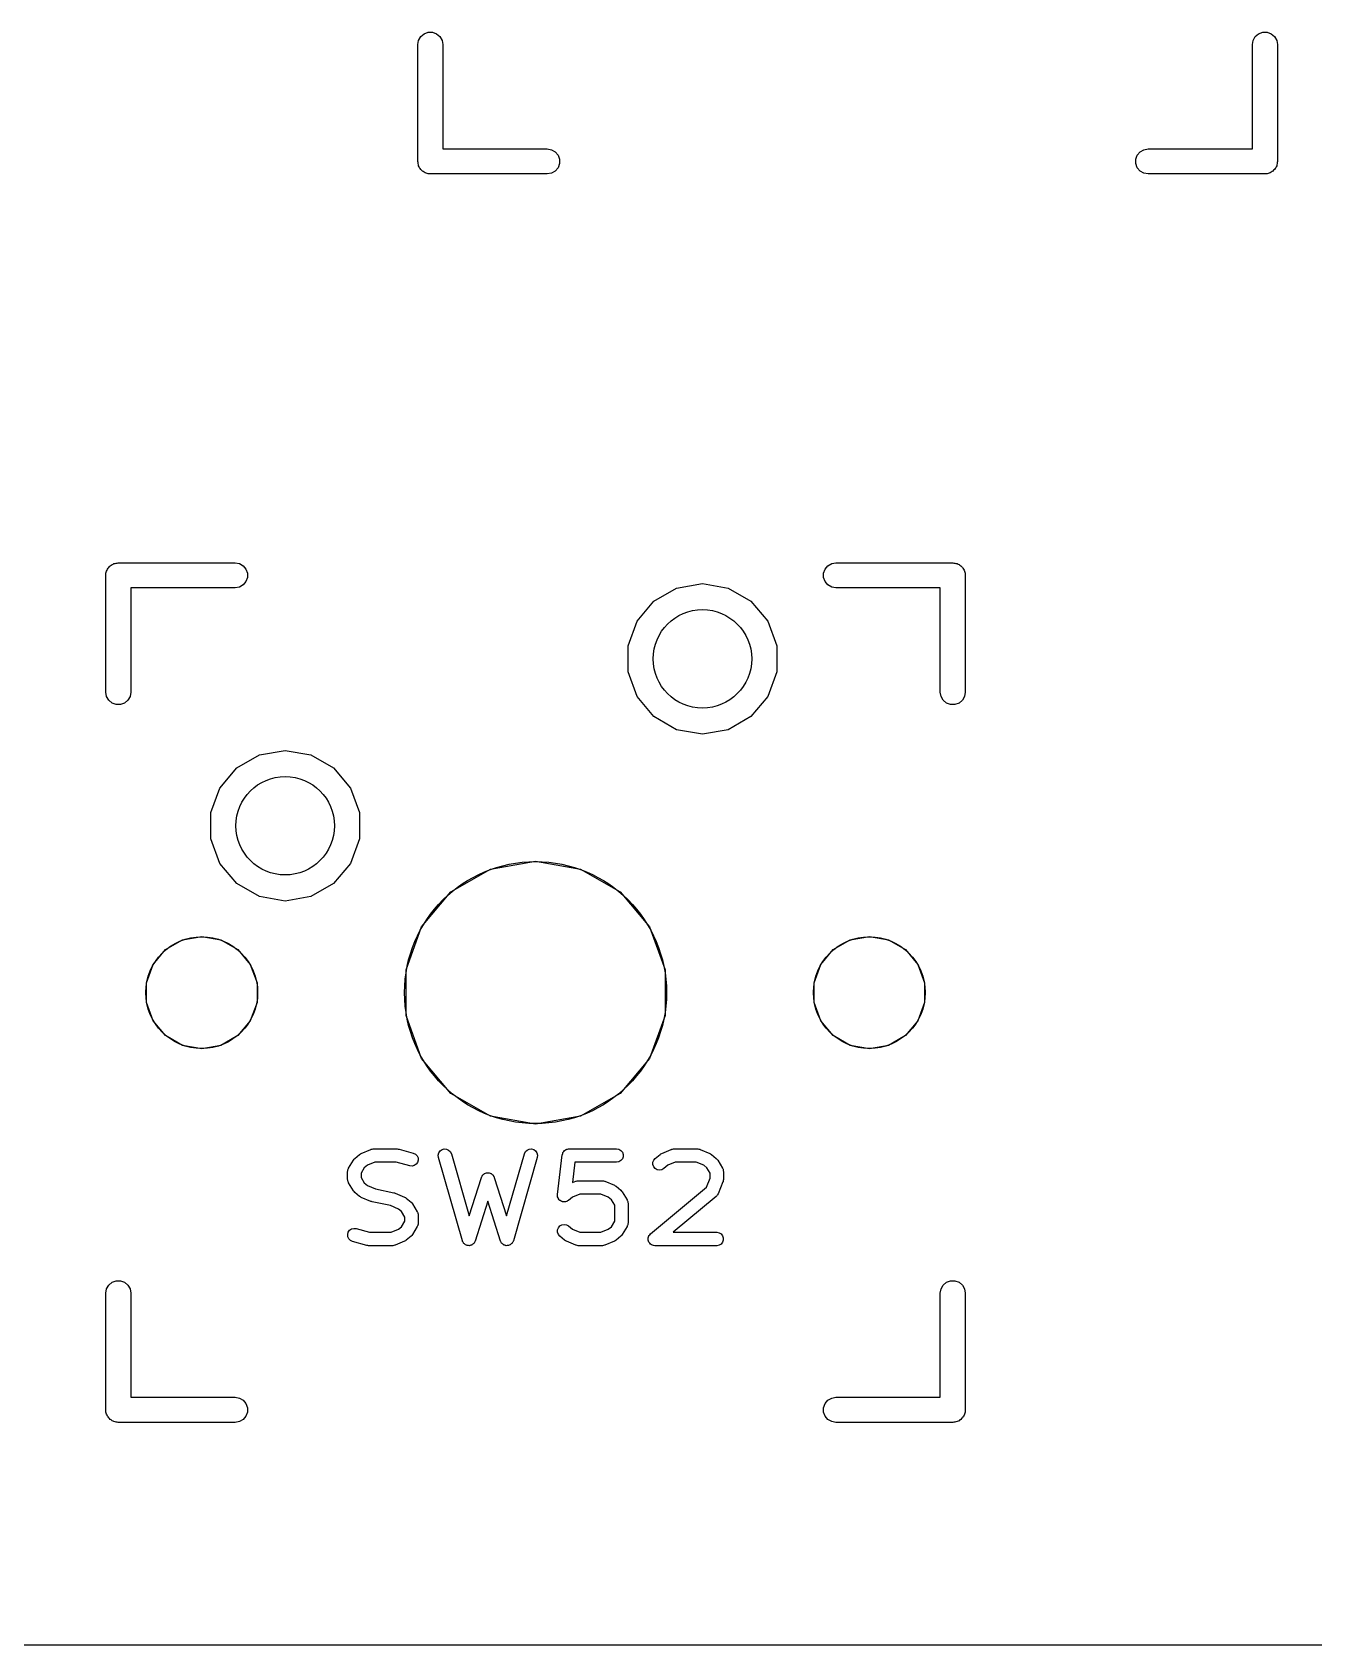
# Model space of a CAD drawing. Header units: millimetres. Extents: x 99 to 267, y 100 to 221.
# Drawn here: x 135.14 to 154.65, y 100.1 to 124.64 of the extents above; entities that cross this region are included whole.
import ezdxf

# ---------------------------------------------------------------- set-up
doc = ezdxf.new("R2010")
doc.units = ezdxf.units.MM
doc.layers.add('BLACK', color=7, linetype='Continuous')
doc.layers.add('PCB', color=4, linetype='Continuous')
doc.layers.get('0').off()

# ---------------------------------------------------------------- blocks, each defined once
blk = doc.blocks.new('PCB外形')
at = {"layer": 'BLACK'}
blk.add_line((36, -145.925), (202.925, -145.925), dxfattribs=at)
blk = doc.blocks.new('PCB詳細')
at = {"layer": 'BLACK'}
for p, q in [((77.221, -121.507), (77.2541, -121.45)), ((77.2541, -121.45), (77.3047, -121.407)), ((77.3047, -121.407), (77.3669, -121.384)), ((77.3669, -121.384), (77.4331, -121.384)), ((77.4331, -121.384), (77.4952, -121.407)), ((77.4952, -121.407), (77.5459, -121.45)), ((77.5459, -121.45), (77.579, -121.507)), ((89.921, -121.507), (89.9541, -121.45)), ((89.9541, -121.45), (90.0048, -121.407)), ((90.0048, -121.407), (90.0669, -121.384)), ((90.0669, -121.384), (90.1331, -121.384)), ((90.1331, -121.384), (90.1953, -121.407)), ((90.1953, -121.407), (90.2459, -121.45)), ((90.2459, -121.45), (90.279, -121.507)), ((77.2095, -121.572), (77.221, -121.507)), ((77.2095, -123.35), (77.2095, -121.572)), ((77.579, -121.507), (77.5905, -121.572)), ((77.5905, -121.572), (77.5905, -123.159)), ((89.9095, -121.572), (89.921, -121.507)), ((89.9095, -123.159), (89.9095, -121.572)), ((90.279, -121.507), (90.2905, -121.572)), ((90.2905, -121.572), (90.2905, -123.35)), ((77.5905, -123.159), (79.178, -123.159)), ((79.178, -123.159), (79.2432, -123.171)), ((79.2432, -123.171), (79.3005, -123.204)), ((88.1995, -123.204), (88.2568, -123.171)), ((88.2568, -123.171), (88.322, -123.159)), ((88.322, -123.159), (89.9095, -123.159)), ((77.2124, -123.366), (77.2095, -123.35)), ((77.2124, -123.383), (77.2124, -123.366)), ((77.2181, -123.399), (77.2124, -123.383)), ((77.221, -123.415), (77.2181, -123.399)), ((77.2293, -123.43), (77.221, -123.415)), ((77.235, -123.445), (77.2293, -123.43)), ((79.3005, -123.204), (79.343, -123.255)), ((79.343, -123.255), (79.3656, -123.317)), ((79.3656, -123.383), (79.343, -123.445)), ((79.3656, -123.317), (79.3656, -123.383)), ((88.1344, -123.317), (88.157, -123.255)), ((88.1344, -123.383), (88.1344, -123.317)), ((88.157, -123.445), (88.1344, -123.383)), ((88.157, -123.255), (88.1995, -123.204)), ((90.2707, -123.43), (90.265, -123.445)), ((90.279, -123.415), (90.2707, -123.43)), ((90.2819, -123.399), (90.279, -123.415)), ((90.2876, -123.383), (90.2819, -123.399)), ((90.2905, -123.35), (90.2876, -123.366)), ((90.2876, -123.366), (90.2876, -123.383)), ((77.2457, -123.458), (77.235, -123.445)), ((77.2541, -123.472), (77.2457, -123.458)), ((77.2668, -123.483), (77.2541, -123.472)), ((77.2775, -123.496), (77.2668, -123.483)), ((77.292, -123.504), (77.2775, -123.496)), ((77.3047, -123.515), (77.292, -123.504)), ((77.3204, -123.521), (77.3047, -123.515)), ((77.3348, -123.529), (77.3204, -123.521)), ((77.3513, -123.532), (77.3348, -123.529)), ((77.3669, -123.538), (77.3513, -123.532)), ((77.3836, -123.538), (77.3669, -123.538)), ((77.4, -123.54), (77.3836, -123.538)), ((79.178, -123.54), (77.4, -123.54)), ((79.2432, -123.529), (79.178, -123.54)), ((79.3005, -123.496), (79.2432, -123.529)), ((79.343, -123.445), (79.3005, -123.496)), ((88.1995, -123.496), (88.157, -123.445)), ((88.2568, -123.529), (88.1995, -123.496)), ((88.322, -123.54), (88.2568, -123.529)), ((90.1, -123.54), (88.322, -123.54)), ((90.1164, -123.538), (90.1, -123.54)), ((90.1331, -123.538), (90.1164, -123.538)), ((90.1487, -123.532), (90.1331, -123.538)), ((90.1652, -123.529), (90.1487, -123.532)), ((90.1796, -123.521), (90.1652, -123.529)), ((90.1953, -123.515), (90.1796, -123.521)), ((90.208, -123.504), (90.1953, -123.515)), ((90.2225, -123.496), (90.208, -123.504)), ((90.2332, -123.483), (90.2225, -123.496)), ((90.2459, -123.472), (90.2332, -123.483)), ((90.2543, -123.458), (90.2459, -123.472)), ((90.265, -123.445), (90.2543, -123.458)), ((72.471, -129.585), (72.4793, -129.57)), ((72.4793, -129.57), (72.485, -129.555)), ((72.485, -129.555), (72.4957, -129.542)), ((72.4957, -129.542), (72.5041, -129.528)), ((72.5041, -129.528), (72.5168, -129.517)), ((72.5168, -129.517), (72.5275, -129.504)), ((72.5275, -129.504), (72.542, -129.496)), ((72.542, -129.496), (72.5547, -129.485)), ((72.5547, -129.485), (72.5704, -129.479)), ((72.5704, -129.479), (72.5848, -129.471)), ((72.5848, -129.471), (72.6013, -129.468)), ((72.6013, -129.468), (72.6169, -129.462)), ((72.6169, -129.462), (72.6336, -129.462)), ((72.6336, -129.462), (72.65, -129.459)), ((72.65, -129.459), (74.428, -129.459)), ((74.428, -129.459), (74.4932, -129.471)), ((74.4932, -129.471), (74.5505, -129.504)), ((74.5505, -129.504), (74.593, -129.555)), ((74.593, -129.555), (74.6156, -129.617)), ((83.3844, -129.617), (83.407, -129.555)), ((83.407, -129.555), (83.4495, -129.504)), ((83.4495, -129.504), (83.5068, -129.471)), ((83.5068, -129.471), (83.572, -129.459)), ((83.572, -129.459), (85.35, -129.459)), ((85.35, -129.459), (85.3664, -129.462)), ((85.3664, -129.462), (85.3831, -129.462)), ((85.3831, -129.462), (85.3987, -129.468)), ((85.3987, -129.468), (85.4152, -129.471)), ((85.4152, -129.471), (85.4296, -129.479)), ((85.4296, -129.479), (85.4453, -129.485)), ((85.4453, -129.485), (85.458, -129.496)), ((85.458, -129.496), (85.4725, -129.504)), ((85.4725, -129.504), (85.4832, -129.517)), ((85.4832, -129.517), (85.4959, -129.528)), ((85.4959, -129.528), (85.5043, -129.542)), ((85.5043, -129.542), (85.515, -129.555)), ((85.515, -129.555), (85.5207, -129.57)), ((85.5207, -129.57), (85.529, -129.585)), ((72.4595, -129.65), (72.4624, -129.634)), ((72.4595, -131.428), (72.4595, -129.65)), ((72.4624, -129.617), (72.4681, -129.601)), ((72.4624, -129.634), (72.4624, -129.617)), ((72.4681, -129.601), (72.471, -129.585)), ((74.5505, -129.796), (74.4932, -129.829)), ((74.593, -129.745), (74.5505, -129.796)), ((74.6156, -129.683), (74.593, -129.745)), ((74.6156, -129.617), (74.6156, -129.683)), ((81.1476, -129.842), (81.54, -129.773)), ((81.54, -129.773), (81.9324, -129.842)), ((83.3844, -129.683), (83.3844, -129.617)), ((83.407, -129.745), (83.3844, -129.683)), ((83.4495, -129.796), (83.407, -129.745)), ((83.5068, -129.829), (83.4495, -129.796)), ((85.529, -129.585), (85.5319, -129.601)), ((85.5319, -129.601), (85.5376, -129.617)), ((85.5376, -129.617), (85.5376, -129.634)), ((85.5376, -129.634), (85.5405, -129.65)), ((85.5405, -129.65), (85.5405, -131.428)), ((74.428, -129.84), (72.8405, -129.84)), ((72.8405, -129.84), (72.8405, -131.428)), ((74.4932, -129.829), (74.428, -129.84)), ((80.5464, -130.346), (80.8025, -130.041)), ((80.8025, -130.041), (81.1476, -129.842)), ((81.9324, -129.842), (82.2775, -130.041)), ((82.2775, -130.041), (82.5336, -130.346)), ((83.572, -129.84), (83.5068, -129.829)), ((85.1595, -129.84), (83.572, -129.84)), ((85.1595, -131.428), (85.1595, -129.84)), ((80.4101, -130.721), (80.5464, -130.346)), ((82.5336, -130.346), (82.6699, -130.721)), ((80.4101, -131.119), (80.4101, -130.721)), ((82.6699, -130.721), (82.6699, -131.119)), ((80.5464, -131.494), (80.4101, -131.119)), ((82.6699, -131.119), (82.5336, -131.494)), ((72.471, -131.493), (72.4595, -131.428)), ((72.5041, -131.55), (72.471, -131.493)), ((72.829, -131.493), (72.7959, -131.55)), ((72.8405, -131.428), (72.829, -131.493)), ((80.8025, -131.799), (80.5464, -131.494)), ((82.5336, -131.494), (82.2775, -131.799)), ((85.171, -131.493), (85.1595, -131.428)), ((85.2041, -131.55), (85.171, -131.493)), ((85.529, -131.493), (85.4959, -131.55)), ((85.5405, -131.428), (85.529, -131.493)), ((72.5547, -131.593), (72.5041, -131.55)), ((72.6169, -131.616), (72.5547, -131.593)), ((72.6831, -131.616), (72.6169, -131.616)), ((72.7452, -131.593), (72.6831, -131.616)), ((72.7959, -131.55), (72.7452, -131.593)), ((85.2548, -131.593), (85.2041, -131.55)), ((85.3169, -131.616), (85.2548, -131.593)), ((85.3831, -131.616), (85.3169, -131.616)), ((85.4453, -131.593), (85.3831, -131.616)), ((85.4959, -131.55), (85.4453, -131.593)), ((81.1476, -131.998), (80.8025, -131.799)), ((81.54, -132.067), (81.1476, -131.998)), ((81.9324, -131.998), (81.54, -132.067)), ((82.2775, -131.799), (81.9324, -131.998)), ((74.4525, -132.581), (74.7976, -132.382)), ((74.7976, -132.382), (75.19, -132.313)), ((75.19, -132.313), (75.5824, -132.382)), ((75.5824, -132.382), (75.9275, -132.581)), ((74.1964, -132.886), (74.4525, -132.581)), ((75.9275, -132.581), (76.1836, -132.886)), ((74.0601, -133.261), (74.1964, -132.886)), ((76.1836, -132.886), (76.3199, -133.261)), ((74.0601, -133.659), (74.0601, -133.261)), ((76.3199, -133.261), (76.3199, -133.659)), ((74.1964, -134.034), (74.0601, -133.659)), ((76.3199, -133.659), (76.1836, -134.034)), ((74.4525, -134.339), (74.1964, -134.034)), ((76.1836, -134.034), (75.9275, -134.339)), ((77.7134, -134.467), (78.3154, -134.119)), ((78.3154, -134.119), (79, -133.998)), ((79, -133.998), (79.6846, -134.119)), ((79.6846, -134.119), (80.2865, -134.467)), ((74.7976, -134.538), (74.4525, -134.339)), ((75.9275, -134.339), (75.5824, -134.538)), ((77.2666, -134.999), (77.7134, -134.467)), ((80.2865, -134.467), (80.7334, -134.999)), ((75.19, -134.607), (74.7976, -134.538)), ((75.5824, -134.538), (75.19, -134.607)), ((73.371, -135.346), (73.6279, -135.197)), ((73.6279, -135.197), (73.92, -135.146)), ((73.92, -135.146), (74.2121, -135.197)), ((74.2121, -135.197), (74.469, -135.346)), ((77.0289, -135.652), (77.2666, -134.999)), ((80.7334, -134.999), (80.9711, -135.652)), ((83.531, -135.346), (83.7879, -135.197)), ((83.7879, -135.197), (84.08, -135.146)), ((84.08, -135.146), (84.3721, -135.197)), ((84.3721, -135.197), (84.629, -135.346)), ((73.1803, -135.573), (73.371, -135.346)), ((74.469, -135.346), (74.6597, -135.573)), ((83.3403, -135.573), (83.531, -135.346)), ((84.629, -135.346), (84.8197, -135.573)), ((73.0788, -135.852), (73.1803, -135.573)), ((74.6597, -135.573), (74.7612, -135.852)), ((77.0289, -136.348), (77.0289, -135.652)), ((80.9711, -135.652), (80.9711, -136.348)), ((83.2388, -135.852), (83.3403, -135.573)), ((84.8197, -135.573), (84.9212, -135.852)), ((73.0788, -136.148), (73.0788, -135.852)), ((74.7612, -135.852), (74.7612, -136.148)), ((83.2388, -136.148), (83.2388, -135.852)), ((84.9212, -135.852), (84.9212, -136.148)), ((73.1803, -136.427), (73.0788, -136.148)), ((74.7612, -136.148), (74.6597, -136.427)), ((83.3403, -136.427), (83.2388, -136.148)), ((84.9212, -136.148), (84.8197, -136.427)), ((73.371, -136.654), (73.1803, -136.427)), ((74.6597, -136.427), (74.469, -136.654)), ((77.2666, -137.001), (77.0289, -136.348)), ((80.9711, -136.348), (80.7334, -137.001)), ((83.531, -136.654), (83.3403, -136.427)), ((84.8197, -136.427), (84.629, -136.654)), ((73.6279, -136.803), (73.371, -136.654)), ((74.469, -136.654), (74.2121, -136.803)), ((83.7879, -136.803), (83.531, -136.654)), ((84.629, -136.654), (84.3721, -136.803)), ((73.92, -136.854), (73.6279, -136.803)), ((74.2121, -136.803), (73.92, -136.854)), ((84.08, -136.854), (83.7879, -136.803)), ((84.3721, -136.803), (84.08, -136.854)), ((77.7134, -137.533), (77.2666, -137.001)), ((80.7334, -137.001), (80.2865, -137.533)), ((78.3154, -137.881), (77.7134, -137.533)), ((80.2865, -137.533), (79.6846, -137.881)), ((79, -138.002), (78.3154, -137.881)), ((79.6846, -137.881), (79, -138.002)), ((76.3484, -138.446), (76.4935, -138.386)), ((76.4935, -138.386), (76.4958, -138.385)), ((76.4958, -138.385), (76.4978, -138.384)), ((76.4978, -138.384), (76.5129, -138.381)), ((76.5129, -138.381), (76.5279, -138.378)), ((76.5279, -138.378), (76.5303, -138.378)), ((76.5303, -138.378), (76.5326, -138.378)), ((76.5326, -138.378), (76.8954, -138.378)), ((76.8954, -138.378), (76.909, -138.38)), ((76.909, -138.38), (76.9226, -138.382)), ((76.9226, -138.382), (77.1403, -138.442)), ((77.5284, -138.438), (77.5481, -138.409)), ((77.5481, -138.409), (77.5767, -138.388)), ((77.5767, -138.388), (77.6106, -138.378)), ((77.6106, -138.378), (77.6458, -138.381)), ((77.6458, -138.381), (77.678, -138.395)), ((77.678, -138.395), (77.7034, -138.42)), ((78.8452, -138.42), (78.8705, -138.395)), ((78.8705, -138.395), (78.9028, -138.381)), ((78.9028, -138.381), (78.938, -138.378)), ((78.938, -138.378), (78.9719, -138.388)), ((78.9719, -138.388), (79.0004, -138.409)), ((79.0004, -138.409), (79.0202, -138.438)), ((79.4296, -138.417), (79.4385, -138.405)), ((79.4385, -138.405), (79.4409, -138.404)), ((79.4409, -138.404), (79.4427, -138.402)), ((79.4427, -138.402), (79.4556, -138.394)), ((79.4556, -138.394), (79.468, -138.386)), ((79.468, -138.386), (79.4708, -138.385)), ((79.4708, -138.385), (79.4733, -138.384)), ((79.4733, -138.384), (79.4879, -138.381)), ((79.4879, -138.381), (79.5024, -138.378)), ((79.5024, -138.378), (79.5052, -138.378)), ((79.5052, -138.378), (79.508, -138.378)), ((79.508, -138.378), (80.2337, -138.378)), ((80.2337, -138.378), (80.2685, -138.384)), ((80.2685, -138.384), (80.299, -138.402)), ((80.299, -138.402), (80.3217, -138.429)), ((80.9204, -138.446), (81.0655, -138.386)), ((81.0655, -138.386), (81.0678, -138.385)), ((81.0678, -138.385), (81.0698, -138.384)), ((81.0698, -138.384), (81.0849, -138.381)), ((81.0849, -138.381), (81.0999, -138.378)), ((81.0999, -138.378), (81.1023, -138.378)), ((81.1023, -138.378), (81.1046, -138.378)), ((81.1046, -138.378), (81.4674, -138.378)), ((81.4674, -138.378), (81.4697, -138.378)), ((81.4697, -138.378), (81.4721, -138.378)), ((81.4721, -138.378), (81.4871, -138.381)), ((81.4871, -138.381), (81.5022, -138.384)), ((81.5022, -138.384), (81.5042, -138.385)), ((81.5042, -138.385), (81.5065, -138.386)), ((81.5065, -138.386), (81.6516, -138.446)), ((76.1552, -138.669), (76.2277, -138.548)), ((76.2277, -138.548), (76.2388, -138.535)), ((76.2388, -138.535), (76.2498, -138.522)), ((76.2498, -138.522), (76.3224, -138.462)), ((76.3224, -138.462), (76.3356, -138.454)), ((76.3356, -138.454), (76.3484, -138.446)), ((76.4407, -138.628), (76.3931, -138.668)), ((76.5529, -138.581), (76.4407, -138.628)), ((76.8816, -138.581), (76.5529, -138.581)), ((77.0859, -138.638), (76.8816, -138.581)), ((77.1211, -138.641), (77.0859, -138.638)), ((77.1552, -138.632), (77.1211, -138.641)), ((77.1403, -138.442), (77.1722, -138.457)), ((77.1843, -138.612), (77.1552, -138.632)), ((77.1722, -138.457), (77.1969, -138.482)), ((77.2048, -138.584), (77.1843, -138.612)), ((77.1969, -138.482), (77.2115, -138.515)), ((77.2143, -138.55), (77.2048, -138.584)), ((77.2115, -138.515), (77.2143, -138.55)), ((77.5198, -138.472), (77.5284, -138.438)), ((77.5235, -138.507), (77.5198, -138.472)), ((77.8863, -139.777), (77.5235, -138.507)), ((77.7034, -138.42), (77.7188, -138.452)), ((77.7188, -138.452), (77.9895, -139.399)), ((78.5591, -139.399), (78.8297, -138.452)), ((79.0251, -138.507), (78.6623, -139.777)), ((78.8297, -138.452), (78.8452, -138.42)), ((79.0202, -138.438), (79.0288, -138.472)), ((79.0288, -138.472), (79.0251, -138.507)), ((79.3346, -139.072), (79.4071, -138.467)), ((79.4071, -138.467), (79.4079, -138.465)), ((79.4079, -138.462), (79.413, -138.448)), ((79.4079, -138.465), (79.4079, -138.462)), ((79.413, -138.448), (79.4173, -138.434)), ((79.4173, -138.434), (79.419, -138.431)), ((79.419, -138.431), (79.42, -138.429)), ((79.42, -138.429), (79.4296, -138.417)), ((79.5981, -138.581), (79.5609, -138.892)), ((80.2337, -138.581), (79.5981, -138.581)), ((80.2685, -138.575), (80.2337, -138.581)), ((80.299, -138.557), (80.2685, -138.575)), ((80.3217, -138.53), (80.299, -138.557)), ((80.3217, -138.429), (80.3338, -138.462)), ((80.3338, -138.497), (80.3217, -138.53)), ((80.3338, -138.462), (80.3338, -138.497)), ((80.7867, -138.618), (80.7869, -138.582)), ((80.7987, -138.651), (80.7867, -138.618)), ((80.7869, -138.582), (80.799, -138.549)), ((80.8213, -138.678), (80.7987, -138.651)), ((80.799, -138.549), (80.8218, -138.522)), ((80.8218, -138.522), (80.8944, -138.462)), ((80.8944, -138.462), (80.9076, -138.454)), ((80.9076, -138.454), (80.9204, -138.446)), ((81.0127, -138.628), (80.9519, -138.679)), ((81.1249, -138.581), (81.0127, -138.628)), ((81.4471, -138.581), (81.1249, -138.581)), ((81.5593, -138.628), (81.4471, -138.581)), ((81.6069, -138.668), (81.5593, -138.628)), ((81.6516, -138.446), (81.6644, -138.454)), ((81.6644, -138.454), (81.6776, -138.462)), ((81.6776, -138.462), (81.7502, -138.522)), ((81.7502, -138.522), (81.7611, -138.535)), ((81.7611, -138.535), (81.7723, -138.548)), ((81.7723, -138.548), (81.8448, -138.669)), ((76.1407, -138.721), (76.1424, -138.712)), ((76.1407, -138.842), (76.1407, -138.721)), ((76.1424, -138.852), (76.1407, -138.842)), ((76.1424, -138.712), (76.1425, -138.702)), ((76.1425, -138.862), (76.1424, -138.852)), ((76.1425, -138.702), (76.1454, -138.695)), ((76.1454, -138.869), (76.1425, -138.862)), ((76.1454, -138.695), (76.1468, -138.687)), ((76.1468, -138.877), (76.1454, -138.869)), ((76.1468, -138.687), (76.1517, -138.678)), ((76.1517, -138.886), (76.1468, -138.877)), ((76.1517, -138.678), (76.1552, -138.669)), ((76.1552, -138.895), (76.1517, -138.886)), ((76.2277, -139.016), (76.1552, -138.895)), ((76.3931, -138.668), (76.3439, -138.75)), ((76.3439, -138.75), (76.3439, -138.814)), ((76.3439, -138.814), (76.3931, -138.896)), ((76.3931, -138.896), (76.4407, -138.936)), ((77.9895, -139.399), (78.1775, -138.811)), ((78.1775, -138.811), (78.1794, -138.808)), ((78.1794, -138.808), (78.1803, -138.804)), ((78.1803, -138.804), (78.1876, -138.792)), ((78.1876, -138.792), (78.1939, -138.78)), ((78.1939, -138.78), (78.1969, -138.777)), ((78.1969, -138.777), (78.1991, -138.774)), ((78.1991, -138.774), (78.2099, -138.766)), ((78.2099, -138.766), (78.2201, -138.756)), ((78.2201, -138.756), (78.2238, -138.755)), ((78.2238, -138.755), (78.227, -138.752)), ((78.227, -138.752), (78.24, -138.748)), ((78.24, -138.748), (78.2527, -138.743)), ((78.2527, -138.743), (78.2568, -138.743)), ((78.2568, -138.743), (78.2606, -138.742)), ((78.2606, -138.742), (78.2743, -138.742)), ((78.2743, -138.742), (78.288, -138.742)), ((78.288, -138.742), (78.2918, -138.743)), ((78.2918, -138.743), (78.2959, -138.743)), ((78.2959, -138.743), (78.3085, -138.748)), ((78.3085, -138.748), (78.3216, -138.752)), ((78.3216, -138.752), (78.3248, -138.755)), ((78.3248, -138.755), (78.3285, -138.756)), ((78.3285, -138.756), (78.3387, -138.766)), ((78.3387, -138.766), (78.3495, -138.774)), ((78.3495, -138.774), (78.3516, -138.777)), ((78.3516, -138.777), (78.3546, -138.78)), ((78.3546, -138.78), (78.361, -138.792)), ((78.361, -138.792), (78.3683, -138.804)), ((78.3683, -138.804), (78.3692, -138.808)), ((78.3692, -138.808), (78.3711, -138.811)), ((78.3711, -138.811), (78.5591, -139.399)), ((79.5609, -138.892), (79.6141, -138.87)), ((79.6141, -138.87), (79.6164, -138.869)), ((79.6164, -138.869), (79.6184, -138.868)), ((79.6184, -138.868), (79.6335, -138.865)), ((79.6335, -138.865), (79.6485, -138.862)), ((79.6485, -138.862), (79.6508, -138.862)), ((79.6508, -138.862), (79.6531, -138.862)), ((79.6531, -138.862), (80.016, -138.862)), ((80.016, -138.862), (80.0183, -138.862)), ((80.0183, -138.862), (80.0206, -138.862)), ((80.0206, -138.862), (80.0356, -138.865)), ((80.0356, -138.865), (80.0507, -138.868)), ((80.0507, -138.868), (80.0528, -138.869)), ((80.0528, -138.869), (80.0551, -138.87)), ((80.0551, -138.87), (80.2002, -138.93)), ((80.8518, -138.696), (80.8213, -138.678)), ((80.8865, -138.702), (80.8518, -138.696)), ((80.9213, -138.696), (80.8865, -138.702)), ((80.9519, -138.679), (80.9213, -138.696)), ((81.6004, -138.962), (81.6561, -138.823)), ((81.6561, -138.75), (81.6069, -138.668)), ((81.6561, -138.823), (81.6561, -138.75)), ((81.852, -138.88), (81.7795, -139.062)), ((81.8448, -138.669), (81.8483, -138.678)), ((81.8483, -138.678), (81.8532, -138.687)), ((81.8524, -138.879), (81.852, -138.88)), ((81.8532, -138.877), (81.8524, -138.879)), ((81.8532, -138.687), (81.8546, -138.695)), ((81.856, -138.861), (81.8532, -138.877)), ((81.8546, -138.695), (81.8575, -138.702)), ((81.8593, -138.846), (81.856, -138.861)), ((81.8575, -138.702), (81.8576, -138.712)), ((81.8576, -138.712), (81.8593, -138.721)), ((81.8593, -138.842), (81.859, -138.844)), ((81.859, -138.844), (81.8593, -138.846)), ((81.8593, -138.721), (81.8593, -138.842)), ((76.2389, -139.028), (76.2277, -139.016)), ((76.2498, -139.041), (76.2389, -139.028)), ((76.3224, -139.102), (76.2498, -139.041)), ((76.3356, -139.109), (76.3224, -139.102)), ((76.3484, -139.118), (76.3356, -139.109)), ((76.4935, -139.178), (76.3484, -139.118)), ((76.4407, -138.936), (76.5627, -138.987)), ((76.5627, -138.987), (76.8436, -139.045)), ((76.8436, -139.045), (76.8525, -139.049)), ((76.8525, -139.049), (76.8619, -139.051)), ((76.8619, -139.051), (77.0071, -139.111)), ((77.0071, -139.111), (77.0199, -139.12)), ((77.0199, -139.12), (77.033, -139.127)), ((77.033, -139.127), (77.1056, -139.188)), ((79.3354, -139.087), (79.3346, -139.072)), ((79.3353, -139.102), (79.3354, -139.087)), ((79.3363, -139.104), (79.3353, -139.102)), ((79.3365, -139.107), (79.3363, -139.104)), ((79.3423, -139.121), (79.3365, -139.107)), ((79.3473, -139.135), (79.3423, -139.121)), ((79.3492, -139.137), (79.3473, -139.135)), ((79.3504, -139.14), (79.3492, -139.137)), ((79.3604, -139.151), (79.3504, -139.14)), ((79.5613, -139.112), (79.5005, -139.162)), ((79.6735, -139.065), (79.5613, -139.112)), ((79.9957, -139.065), (79.6735, -139.065)), ((80.1079, -139.112), (79.9957, -139.065)), ((80.1554, -139.151), (80.1079, -139.112)), ((80.2002, -138.93), (80.213, -138.938)), ((80.213, -138.938), (80.2262, -138.946)), ((80.2262, -138.946), (80.2988, -139.006)), ((80.2988, -139.006), (80.3097, -139.019)), ((80.3097, -139.019), (80.3208, -139.032)), ((80.3208, -139.032), (80.3934, -139.153)), ((80.7492, -139.671), (81.6004, -138.962)), ((81.7502, -139.102), (81.0949, -139.648)), ((81.755, -139.096), (81.7502, -139.102)), ((81.7609, -139.092), (81.755, -139.096)), ((81.7663, -139.083), (81.7609, -139.092)), ((81.773, -139.075), (81.7663, -139.083)), ((81.7755, -139.068), (81.773, -139.075)), ((81.7795, -139.062), (81.7755, -139.068)), ((76.5029, -139.18), (76.4935, -139.178)), ((76.5118, -139.184), (76.5029, -139.18)), ((76.7927, -139.242), (76.5118, -139.184)), ((76.9148, -139.293), (76.7927, -139.242)), ((76.9623, -139.333), (76.9148, -139.293)), ((77.0115, -139.415), (76.9623, -139.333)), ((77.1056, -139.188), (77.1166, -139.201)), ((77.1166, -139.201), (77.1277, -139.213)), ((77.1277, -139.213), (77.2003, -139.334)), ((77.2003, -139.334), (77.2037, -139.343)), ((77.2037, -139.343), (77.2086, -139.352)), ((77.2086, -139.352), (77.21, -139.36)), ((77.21, -139.36), (77.2129, -139.367)), ((77.2129, -139.367), (77.2131, -139.377)), ((77.2131, -139.377), (77.2147, -139.387)), ((77.2147, -139.387), (77.2147, -139.508)), ((78.2743, -139.176), (78.0808, -139.78)), ((78.4678, -139.78), (78.2743, -139.176)), ((79.3699, -139.162), (79.3604, -139.151)), ((79.3725, -139.163), (79.3699, -139.162)), ((79.3745, -139.166), (79.3725, -139.163)), ((79.3876, -139.172), (79.3745, -139.166)), ((79.4004, -139.18), (79.3876, -139.172)), ((79.4033, -139.18), (79.4004, -139.18)), ((79.406, -139.182), (79.4033, -139.18)), ((79.4206, -139.183), (79.406, -139.182)), ((79.4351, -139.186), (79.4206, -139.183)), ((79.438, -139.185), (79.4351, -139.186)), ((79.441, -139.186), (79.438, -139.185)), ((79.4553, -139.182), (79.441, -139.186)), ((79.4699, -139.18), (79.4553, -139.182)), ((79.4725, -139.178), (79.4699, -139.18)), ((79.4754, -139.178), (79.4725, -139.178)), ((79.4877, -139.17), (79.4754, -139.178)), ((79.5005, -139.162), (79.4877, -139.17)), ((80.2047, -139.233), (80.1554, -139.151)), ((80.2047, -139.479), (80.2047, -139.233)), ((80.3934, -139.153), (80.3969, -139.162)), ((80.3969, -139.162), (80.4018, -139.17)), ((80.4018, -139.17), (80.4032, -139.178)), ((80.4032, -139.178), (80.406, -139.186)), ((80.406, -139.186), (80.4062, -139.196)), ((80.4062, -139.196), (80.4079, -139.205)), ((80.4079, -139.205), (80.4079, -139.508)), ((76.1506, -139.645), (76.1711, -139.617)), ((76.1711, -139.617), (76.2002, -139.597)), ((76.2002, -139.597), (76.2344, -139.588)), ((76.2344, -139.588), (76.2695, -139.591)), ((76.2695, -139.591), (76.4738, -139.648)), ((76.8025, -139.648), (76.9148, -139.601)), ((76.9148, -139.601), (76.9623, -139.562)), ((76.9623, -139.562), (77.0115, -139.479)), ((77.0115, -139.479), (77.0115, -139.415)), ((77.2003, -139.56), (77.1277, -139.681)), ((77.2037, -139.551), (77.2003, -139.56)), ((77.2086, -139.542), (77.2037, -139.551)), ((77.21, -139.534), (77.2086, -139.542)), ((77.2129, -139.527), (77.21, -139.534)), ((77.2131, -139.517), (77.2129, -139.527)), ((77.2147, -139.508), (77.2131, -139.517)), ((79.3353, -139.611), (79.3473, -139.578)), ((79.3354, -139.647), (79.3353, -139.611)), ((79.3473, -139.578), (79.3699, -139.551)), ((79.3699, -139.551), (79.4004, -139.533)), ((79.4004, -139.533), (79.4351, -139.527)), ((79.4351, -139.527), (79.4699, -139.533)), ((79.4699, -139.533), (79.5005, -139.551)), ((79.5005, -139.551), (79.5612, -139.601)), ((79.5612, -139.601), (79.6735, -139.648)), ((79.9957, -139.648), (80.1079, -139.601)), ((80.1079, -139.601), (80.1554, -139.562)), ((80.1554, -139.562), (80.2047, -139.479)), ((80.3934, -139.56), (80.3208, -139.681)), ((80.3969, -139.551), (80.3934, -139.56)), ((80.4018, -139.542), (80.3969, -139.551)), ((80.4032, -139.534), (80.4018, -139.542)), ((80.406, -139.527), (80.4032, -139.534)), ((80.4062, -139.517), (80.406, -139.527)), ((80.4079, -139.508), (80.4062, -139.517)), ((76.1412, -139.679), (76.1506, -139.645)), ((76.1439, -139.714), (76.1412, -139.679)), ((76.1585, -139.747), (76.1439, -139.714)), ((76.1833, -139.772), (76.1585, -139.747)), ((76.2151, -139.787), (76.1833, -139.772)), ((76.4328, -139.847), (76.2151, -139.787)), ((76.4465, -139.849), (76.4328, -139.847)), ((76.46, -139.851), (76.4465, -139.849)), ((76.8229, -139.851), (76.46, -139.851)), ((76.4738, -139.648), (76.8025, -139.648)), ((76.8252, -139.851), (76.8229, -139.851)), ((76.8275, -139.851), (76.8252, -139.851)), ((76.8425, -139.848), (76.8275, -139.851)), ((76.8576, -139.845), (76.8425, -139.848)), ((76.8596, -139.844), (76.8576, -139.845)), ((76.8619, -139.843), (76.8596, -139.844)), ((77.0071, -139.783), (76.8619, -139.843)), ((77.0199, -139.775), (77.0071, -139.783)), ((77.033, -139.767), (77.0199, -139.775)), ((77.1056, -139.707), (77.033, -139.767)), ((77.1166, -139.694), (77.1056, -139.707)), ((77.1277, -139.681), (77.1166, -139.694)), ((77.8888, -139.783), (77.8863, -139.777)), ((77.89, -139.788), (77.8888, -139.783)), ((77.8964, -139.798), (77.89, -139.788)), ((77.9017, -139.809), (77.8964, -139.798)), ((77.9058, -139.813), (77.9017, -139.809)), ((77.9088, -139.818), (77.9058, -139.813)), ((77.9184, -139.825), (77.9088, -139.818)), ((77.9271, -139.834), (77.9184, -139.825)), ((77.9322, -139.836), (77.9271, -139.834)), ((77.9367, -139.839), (77.9322, -139.836)), ((77.9483, -139.843), (77.9367, -139.839)), ((77.9593, -139.848), (77.9483, -139.843)), ((77.9649, -139.848), (77.9593, -139.848)), ((77.9703, -139.85), (77.9649, -139.848)), ((77.9824, -139.85), (77.9703, -139.85)), ((77.9945, -139.851), (77.9824, -139.85)), ((77.9999, -139.849), (77.9945, -139.851)), ((78.0056, -139.849), (77.9999, -139.849)), ((78.0168, -139.844), (78.0056, -139.849)), ((78.0285, -139.841), (78.0168, -139.844)), ((78.033, -139.838), (78.0285, -139.841)), ((78.0382, -139.835), (78.033, -139.838)), ((78.0472, -139.827), (78.0382, -139.835)), ((78.057, -139.82), (78.0472, -139.827)), ((78.0602, -139.816), (78.057, -139.82)), ((78.0643, -139.812), (78.0602, -139.816)), ((78.07, -139.801), (78.0643, -139.812)), ((78.0768, -139.791), (78.07, -139.801)), ((78.0781, -139.785), (78.0768, -139.791)), ((78.0808, -139.78), (78.0781, -139.785)), ((78.4704, -139.785), (78.4678, -139.78)), ((78.4718, -139.791), (78.4704, -139.785)), ((78.4786, -139.801), (78.4718, -139.791)), ((78.4842, -139.812), (78.4786, -139.801)), ((78.4884, -139.816), (78.4842, -139.812)), ((78.4916, -139.82), (78.4884, -139.816)), ((78.5014, -139.827), (78.4916, -139.82)), ((78.5103, -139.835), (78.5014, -139.827)), ((78.5156, -139.838), (78.5103, -139.835)), ((78.5201, -139.841), (78.5156, -139.838)), ((78.5318, -139.844), (78.5201, -139.841)), ((78.543, -139.849), (78.5318, -139.844)), ((78.5486, -139.849), (78.543, -139.849)), ((78.554, -139.851), (78.5486, -139.849)), ((78.5661, -139.85), (78.554, -139.851)), ((78.5783, -139.85), (78.5661, -139.85)), ((78.5836, -139.848), (78.5783, -139.85)), ((78.5892, -139.848), (78.5836, -139.848)), ((78.6003, -139.843), (78.5892, -139.848)), ((78.6119, -139.839), (78.6003, -139.843)), ((78.6163, -139.836), (78.6119, -139.839)), ((78.6215, -139.834), (78.6163, -139.836)), ((78.6302, -139.825), (78.6215, -139.834)), ((78.6398, -139.818), (78.6302, -139.825)), ((78.6428, -139.813), (78.6398, -139.818)), ((78.6468, -139.809), (78.6428, -139.813)), ((78.6521, -139.798), (78.6468, -139.809)), ((78.6586, -139.788), (78.6521, -139.798)), ((78.6598, -139.783), (78.6586, -139.788)), ((78.6623, -139.777), (78.6598, -139.783)), ((79.3476, -139.68), (79.3354, -139.647)), ((79.3704, -139.707), (79.3476, -139.68)), ((79.443, -139.767), (79.3704, -139.707)), ((79.4561, -139.775), (79.443, -139.767)), ((79.4689, -139.783), (79.4561, -139.775)), ((79.6141, -139.843), (79.4689, -139.783)), ((79.6164, -139.844), (79.6141, -139.843)), ((79.6184, -139.845), (79.6164, -139.844)), ((79.6335, -139.848), (79.6184, -139.845)), ((79.6485, -139.851), (79.6335, -139.848)), ((79.6508, -139.851), (79.6485, -139.851)), ((79.6531, -139.851), (79.6508, -139.851)), ((80.016, -139.851), (79.6531, -139.851)), ((79.6735, -139.648), (79.9957, -139.648)), ((80.0183, -139.851), (80.016, -139.851)), ((80.0206, -139.851), (80.0183, -139.851)), ((80.0356, -139.848), (80.0206, -139.851)), ((80.0507, -139.845), (80.0356, -139.848)), ((80.0528, -139.844), (80.0507, -139.845)), ((80.0551, -139.843), (80.0528, -139.844)), ((80.2002, -139.783), (80.0551, -139.843)), ((80.213, -139.775), (80.2002, -139.783)), ((80.2262, -139.767), (80.213, -139.775)), ((80.2988, -139.707), (80.2262, -139.767)), ((80.3097, -139.694), (80.2988, -139.707)), ((80.3208, -139.681), (80.3097, -139.694)), ((80.7142, -139.749), (80.7142, -139.732)), ((80.7142, -139.732), (80.7143, -139.732)), ((80.7142, -139.767), (80.7142, -139.749)), ((80.7202, -139.784), (80.7142, -139.767)), ((80.7142, -139.767), (80.7142, -139.767)), ((80.7142, -139.767), (80.7142, -139.767)), ((80.7143, -139.732), (80.7203, -139.715)), ((80.7143, -139.732), (80.7143, -139.732)), ((80.7261, -139.8), (80.7202, -139.784)), ((80.7203, -139.715), (80.7263, -139.699)), ((80.7262, -139.8), (80.7261, -139.8)), ((80.7263, -139.8), (80.7262, -139.8)), ((80.7263, -139.699), (80.7264, -139.699)), ((80.7376, -139.814), (80.7263, -139.8)), ((80.7264, -139.699), (80.7265, -139.698)), ((80.7265, -139.698), (80.7378, -139.685)), ((80.7487, -139.827), (80.7376, -139.814)), ((80.7378, -139.685), (80.749, -139.672)), ((80.7489, -139.827), (80.7487, -139.827)), ((80.749, -139.827), (80.7489, -139.827)), ((80.749, -139.672), (80.7491, -139.672)), ((80.7642, -139.836), (80.749, -139.827)), ((80.7491, -139.672), (80.7492, -139.671)), ((80.7792, -139.845), (80.7642, -139.836)), ((80.7794, -139.845), (80.7792, -139.845)), ((80.7795, -139.845), (80.7794, -139.845)), ((80.7969, -139.848), (80.7795, -139.845)), ((80.8139, -139.851), (80.7969, -139.848)), ((80.8141, -139.851), (80.8139, -139.851)), ((80.8143, -139.851), (80.8141, -139.851)), ((81.7577, -139.851), (80.8143, -139.851)), ((81.0949, -139.648), (81.7577, -139.648)), ((81.7577, -139.648), (81.7925, -139.654)), ((81.7925, -139.845), (81.7577, -139.851)), ((81.7925, -139.654), (81.823, -139.672)), ((81.823, -139.827), (81.7925, -139.845)), ((81.823, -139.672), (81.8457, -139.699)), ((81.8457, -139.8), (81.823, -139.827)), ((81.8457, -139.699), (81.8578, -139.732)), ((81.8578, -139.767), (81.8457, -139.8)), ((81.8578, -139.732), (81.8578, -139.767)), ((72.4595, -140.572), (72.471, -140.507)), ((72.4595, -142.35), (72.4595, -140.572)), ((72.471, -140.507), (72.5041, -140.45)), ((72.5041, -140.45), (72.5547, -140.407)), ((72.5547, -140.407), (72.6169, -140.384)), ((72.6169, -140.384), (72.6831, -140.384)), ((72.6831, -140.384), (72.7452, -140.407)), ((72.7452, -140.407), (72.7959, -140.45)), ((72.7959, -140.45), (72.829, -140.507)), ((72.829, -140.507), (72.8405, -140.572)), ((72.8405, -140.572), (72.8405, -142.159)), ((85.1595, -140.572), (85.171, -140.507)), ((85.1595, -142.159), (85.1595, -140.572)), ((85.171, -140.507), (85.2041, -140.45)), ((85.2041, -140.45), (85.2548, -140.407)), ((85.2548, -140.407), (85.3169, -140.384)), ((85.3169, -140.384), (85.3831, -140.384)), ((85.3831, -140.384), (85.4453, -140.407)), ((85.4453, -140.407), (85.4959, -140.45)), ((85.4959, -140.45), (85.529, -140.507)), ((85.529, -140.507), (85.5405, -140.572)), ((85.5405, -140.572), (85.5405, -142.35)), ((72.8405, -142.159), (74.428, -142.159)), ((74.428, -142.159), (74.4932, -142.171)), ((74.4932, -142.171), (74.5505, -142.204)), ((74.5505, -142.204), (74.593, -142.255)), ((74.593, -142.255), (74.6156, -142.317)), ((74.6156, -142.317), (74.6156, -142.383)), ((83.3844, -142.317), (83.407, -142.255)), ((83.3844, -142.383), (83.3844, -142.317)), ((83.407, -142.255), (83.4495, -142.204)), ((83.4495, -142.204), (83.5068, -142.171)), ((83.5068, -142.171), (83.572, -142.159)), ((83.572, -142.159), (85.1595, -142.159)), ((72.4624, -142.366), (72.4595, -142.35)), ((72.4624, -142.383), (72.4624, -142.366)), ((72.4681, -142.399), (72.4624, -142.383)), ((72.471, -142.415), (72.4681, -142.399)), ((72.4793, -142.43), (72.471, -142.415)), ((72.485, -142.445), (72.4793, -142.43)), ((72.4957, -142.458), (72.485, -142.445)), ((72.5041, -142.472), (72.4957, -142.458)), ((72.5168, -142.483), (72.5041, -142.472)), ((72.5275, -142.496), (72.5168, -142.483)), ((72.542, -142.504), (72.5275, -142.496)), ((72.5547, -142.515), (72.542, -142.504)), ((72.5704, -142.521), (72.5547, -142.515)), ((72.5848, -142.529), (72.5704, -142.521)), ((72.6013, -142.532), (72.5848, -142.529)), ((72.6169, -142.538), (72.6013, -142.532)), ((72.6336, -142.538), (72.6169, -142.538)), ((72.65, -142.54), (72.6336, -142.538)), ((74.428, -142.54), (72.65, -142.54)), ((74.4932, -142.529), (74.428, -142.54)), ((74.5505, -142.496), (74.4932, -142.529)), ((74.593, -142.445), (74.5505, -142.496)), ((74.6156, -142.383), (74.593, -142.445)), ((83.407, -142.445), (83.3844, -142.383)), ((83.4495, -142.496), (83.407, -142.445)), ((83.5068, -142.529), (83.4495, -142.496)), ((83.572, -142.54), (83.5068, -142.529)), ((85.35, -142.54), (83.572, -142.54)), ((85.3664, -142.538), (85.35, -142.54)), ((85.3831, -142.538), (85.3664, -142.538)), ((85.3987, -142.532), (85.3831, -142.538)), ((85.4152, -142.529), (85.3987, -142.532)), ((85.4296, -142.521), (85.4152, -142.529)), ((85.4453, -142.515), (85.4296, -142.521)), ((85.458, -142.504), (85.4453, -142.515)), ((85.4725, -142.496), (85.458, -142.504)), ((85.4832, -142.483), (85.4725, -142.496)), ((85.4959, -142.472), (85.4832, -142.483)), ((85.5043, -142.458), (85.4959, -142.472)), ((85.515, -142.445), (85.5043, -142.458)), ((85.5207, -142.43), (85.515, -142.445)), ((85.529, -142.415), (85.5207, -142.43)), ((85.5319, -142.399), (85.529, -142.415)), ((85.5376, -142.383), (85.5319, -142.399)), ((85.5405, -142.35), (85.5376, -142.366)), ((85.5376, -142.366), (85.5376, -142.383))]:
    blk.add_line(p, q, dxfattribs=at)
for centre, radius in [((81.54, -130.92), 0.7493), ((75.19, -133.46), 0.7493), ((79, -136), 1.9939), ((73.92, -136), 0.8509), ((84.08, -136), 0.8509)]:
    blk.add_circle(centre, radius, dxfattribs=at)
at = {"linetype": 'ByBlock'}
blk.add_blockref('PCB外形', (0, 0), dxfattribs=at)

msp = doc.modelspace()

# ---------------------------------------------------------------- block references
at = {"layer": 'PCB'}
msp.add_blockref('PCB詳細', (63.803, 246.025), dxfattribs=at)

doc.saveas('drawing.dxf')
